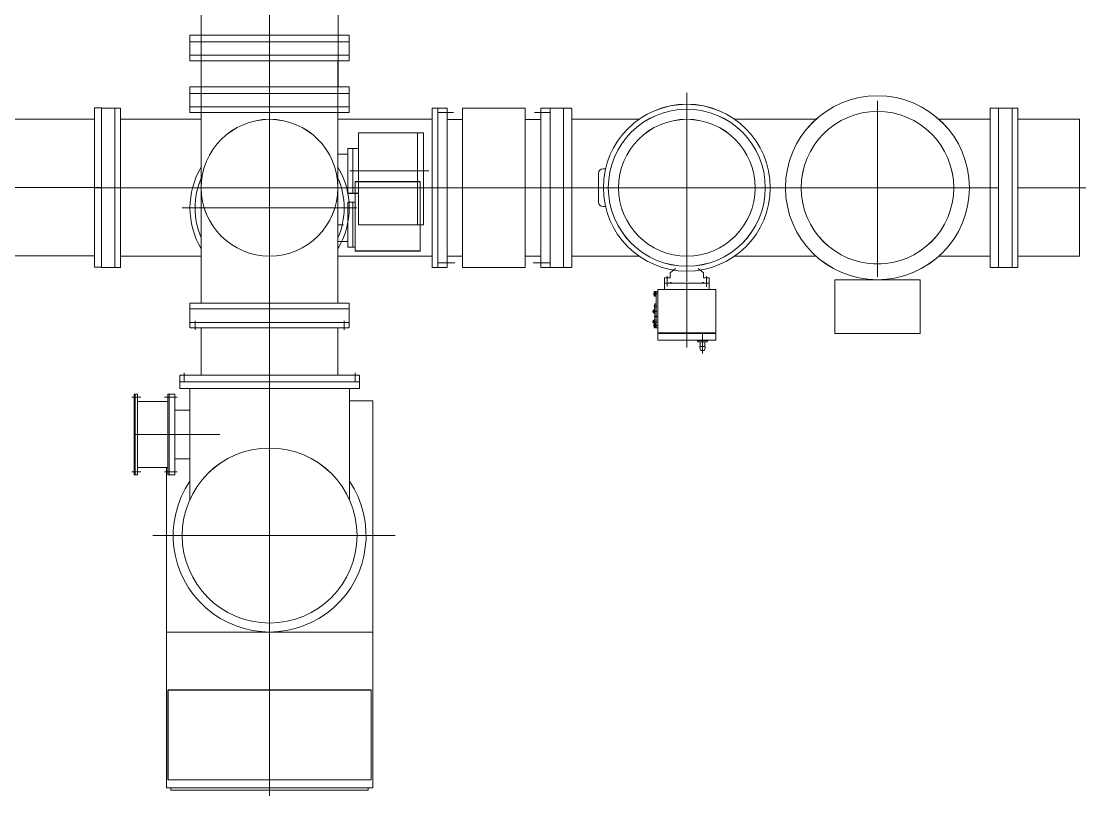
# Model space of a CAD drawing. Header units: millimetres. Extents: x 89978 to 501025, y -351975 to 835730.
# Drawn here: x 324545 to 329290, y -297641 to -294189 of the extents above; entities that cross this region are included whole.
import ezdxf

# ---------------------------------------------------------------- set-up
doc = ezdxf.new("R2010")
doc.units = ezdxf.units.MM
doc.header["$LTSCALE"] = 150
doc.layers.add('------00 Switch Gear_GIS', color=3, linetype='Continuous')

# ---------------------------------------------------------------- blocks, each defined once
blk = doc.blocks.new('X-1F-PLAN$0$GIS(2)')
at = {"layer": '------00 Switch Gear_GIS', "linetype": 'Continuous', "lineweight": 13}
for p, q in [((13878.3, 484.1), (13878.3, 6569.3)), ((13573.3, 5583.6), (13573.3, 3643.6)), ((14183.3, 5583.6), (14183.3, 3643.6)), ((13523.3, 3873.6), (13523.3, 3758.6)), ((13523.3, 3873.6), (14233.3, 3873.6)), ((14233.3, 3873.6), (14233.3, 3758.6)), ((13523.3, 3843.6), (14233.3, 3843.6)), ((13523.3, 3783.6), (14233.3, 3783.6)), ((13523.3, 3758.6), (14233.3, 3758.6)), ((13573.5, 2678.6), (13573.5, 3758.6)), ((14183.1, 2678.6), (14183.1, 3758.6)), ((13523.3, 3643.6), (14233.3, 3643.6)), ((13523.3, 3643.6), (13523.3, 3613.6)), ((13523.3, 3613.6), (14233.3, 3613.6)), ((13523.3, 3554.6), (13523.3, 3612.6)), ((14233.3, 3643.6), (14233.3, 3613.6)), ((14233.3, 3554.6), (14233.3, 3612.6)), ((15738.3, 2774.2), (15738.3, 3617.1)), ((16588.3, 2796.4), (16588.3, 3580.2)), ((13098.3, 3549.3), (13098.3, 2839.3)), ((13098.3, 3549.3), (13128.3, 3549.3)), ((13128.3, 2838.6), (13128.3, 3549.3)), ((13128.3, 3548.6), (13213.3, 3548.6)), ((13188.3, 2838.6), (13188.3, 3548.6)), ((13213.3, 2838.6), (13213.3, 3548.6)), ((13523.3, 3553.6), (13523.3, 3528.6)), ((13523.3, 3553.6), (14233.3, 3553.6)), ((13523.3, 3528.6), (14233.3, 3528.6)), ((14183.1, 2678.6), (14183.1, 3528.6)), ((14233.3, 3553.6), (14233.3, 3528.6)), ((14603.3, 2838.6), (14603.3, 3548.6)), ((14669.3, 3548.6), (14603.3, 3548.6)), ((14628.3, 2838.6), (14628.3, 3548.6)), ((14697.8, 3528.2), (14628.3, 3528.2)), ((14669.3, 2838.6), (14669.3, 3548.6)), ((14738.3, 3548.6), (14738.3, 2838.6)), ((14738.3, 3548.6), (15018.3, 3548.6)), ((15018.3, 3548.6), (15018.3, 2838.6)), ((15058.8, 3528.2), (15128.3, 3528.2)), ((15188.3, 3548.6), (15087.3, 3548.6)), ((15087.3, 2838.6), (15087.3, 3548.6)), ((15128.3, 2838.6), (15128.3, 3548.6)), ((15191.3, 3548.6), (15188.3, 3545.6)), ((15188.3, 3548.6), (15188.3, 2838.6)), ((15191.3, 3548.6), (15222.3, 3548.6)), ((15225.3, 3545.6), (15222.3, 3548.6)), ((15225.3, 3545.6), (15225.3, 3193.6)), ((17092.3, 3548.6), (17091.3, 3547.6)), ((17091.3, 3547.6), (17091.3, 2839.6)), ((17092.3, 3548.6), (17213.3, 3548.6)), ((17128.3, 2838.6), (17128.3, 3548.6)), ((17188.3, 3548.6), (17188.3, 2838.6)), ((17213.3, 2838.6), (17213.3, 3548.6)), ((12658.3, 3499.3), (13098.3, 3499.3)), ((13213.3, 3498.4), (13573.5, 3498.4)), ((14603.3, 3498.4), (14183.1, 3498.4)), ((14737.3, 3498), (14669.3, 3498)), ((15019.3, 3498), (15087.3, 3498)), ((15225.3, 3498.4), (15525.1, 3498.4)), ((15951.5, 3498.4), (16314.1, 3498.4)), ((16862.5, 3498.4), (17091.3, 3498.4)), ((17488.3, 3498.4), (17213.3, 3498.4)), ((17488.3, 2888.8), (17488.3, 3498.4)), ((14564.6, 3438.6), (14274.3, 3438.6)), ((14274.3, 3028.6), (14274.3, 3438.6)), ((14537.3, 3028.6), (14537.3, 3438.6)), ((14564.6, 3028.6), (14564.6, 3438.6)), ((14183.1, 3343.6), (14226.3, 3343.6)), ((14226.3, 3368.6), (14274.3, 3368.6)), ((14226.3, 3368.6), (14226.3, 3168.6)), ((14249.3, 3168.6), (14249.3, 3368.6)), ((15364.7, 3277.4), (15375.9, 3277.4)), ((14588.8, 3268.6), (14236.3, 3268.6)), ((15344.7, 3257.4), (15344.7, 3129.6)), ((13128.3, 3194.3), (12628.3, 3194.3)), ((13097.3, 3193.6), (17128.3, 3193.6)), ((14183.1, 3193.6), (14226.3, 3193.6)), ((14259.3, 3220.6), (14259.3, 2911.6)), ((14549.3, 3220.6), (14259.3, 3220.6)), ((14549.3, 3220.6), (14549.3, 2911.6)), ((15225.3, 3193.6), (15225.3, 2841.6)), ((17213.3, 3193.6), (17516.6, 3193.6)), ((14226.3, 3168.6), (14274.3, 3168.6)), ((13488.2, 3103.6), (14266.4, 3103.6)), ((14226.3, 3128.6), (14259.3, 3128.6)), ((14226.3, 3128.6), (14226.3, 2928.6)), ((14249.3, 3128.6), (14249.3, 2928.6)), ((15364.7, 3109.6), (15375.9, 3109.6)), ((14183.1, 3028.6), (14207.9, 3028.6)), ((14564.6, 3028.6), (14274.3, 3028.6)), ((14226.3, 2953.6), (14183.1, 2953.6)), ((14226.3, 2928.6), (14259.3, 2928.6)), ((14549.3, 2911.6), (14259.3, 2911.6)), ((12658.3, 2889.3), (13098.3, 2889.3)), ((13213.3, 2888.8), (13573.5, 2888.8)), ((14603.3, 2888.8), (14183.1, 2888.8)), ((14703.9, 2858.2), (14628.3, 2858.2)), ((14669.3, 2888.4), (14737.3, 2888.4)), ((15087.3, 2888.4), (15019.3, 2888.4)), ((15052.8, 2858.2), (15128.3, 2858.2)), ((15225.3, 2888.8), (15525, 2888.8)), ((15951.6, 2888.8), (16314.1, 2888.8)), ((16862.6, 2888.8), (17091.3, 2888.8)), ((17488.3, 2888.8), (17213.3, 2888.8)), ((13098.3, 2839.3), (13128.3, 2839.3)), ((13128.3, 2838.6), (13213.3, 2838.6)), ((14669.3, 2838.6), (14603.3, 2838.6)), ((14738.3, 2838.6), (15018.3, 2838.6)), ((15188.3, 2838.6), (15087.3, 2838.6)), ((15191.3, 2838.6), (15188.3, 2841.6)), ((15191.3, 2838.6), (15222.3, 2838.6)), ((15225.3, 2841.6), (15222.3, 2838.6)), ((15650.8, 2800), (15650.8, 2753.5)), ((15663.3, 2814.1), (15688.3, 2834.1)), ((15663.3, 2814.1), (15663.3, 2791.6)), ((15813.3, 2814.1), (15788.3, 2834.1)), ((15813.3, 2814.1), (15797.9, 2826.4)), ((15813.3, 2814.1), (15813.3, 2791.6)), ((15825.8, 2800), (15825.8, 2752.1)), ((17091.3, 2839.6), (17092.3, 2838.6)), ((17092.3, 2838.6), (17213.3, 2838.6)), ((15638.3, 2791.6), (15663.3, 2791.6)), ((15638.3, 2791.6), (15638.3, 2739.6)), ((15638.3, 2768.6), (15838.3, 2768.6)), ((15663.3, 2771), (15663.3, 2768.6)), ((15663.3, 2771), (15667.8, 2771)), ((15667.8, 2771), (15667.8, 2768.6)), ((15738.3, 2768.6), (15738.3, 2481.4)), ((15813.3, 2771), (15808.8, 2771)), ((15808.8, 2771), (15808.8, 2768.6)), ((15838.3, 2791.6), (15813.3, 2791.6)), ((15813.3, 2771), (15813.3, 2768.6)), ((15838.3, 2791.6), (15838.3, 2739.6)), ((16778.3, 2783.6), (16398.3, 2783.6)), ((16398.3, 2783.6), (16398.3, 2543.6)), ((16778.3, 2543.6), (16778.3, 2783.6)), ((15605.9, 2720.6), (15588.4, 2720.6)), ((15592.3, 2713.2), (15592.3, 2728)), ((15593.4, 2730.4), (15597.8, 2730.4)), ((15593.4, 2725.6), (15597.8, 2725.6)), ((15593.4, 2715.6), (15597.8, 2715.6)), ((15593.4, 2710.8), (15597.8, 2710.8)), ((15597.8, 2710.8), (15597.8, 2730.4)), ((15597.8, 2729.8), (15600.3, 2729.8)), ((15600.3, 2720.9), (15597.8, 2723.4)), ((15600.3, 2719.6), (15597.8, 2722.1)), ((15597.8, 2711.4), (15600.3, 2711.4)), ((15600.3, 2731.1), (15602.3, 2731.1)), ((15600.3, 2710.1), (15600.3, 2731.1)), ((15600.3, 2710.1), (15602.3, 2710.1)), ((15602.3, 2731.1), (15602.3, 2569.1)), ((15608.3, 2729.6), (15602.3, 2729.6)), ((15868.3, 2739.6), (15608.3, 2739.6)), ((15608.3, 2739.6), (15608.3, 2546.4)), ((15868.3, 2739.6), (15868.3, 2546.4)), ((13523.3, 2678.6), (14233.3, 2678.6)), ((13523.3, 2678.6), (13523.3, 2593.6)), ((14233.3, 2678.6), (14233.3, 2593.6)), ((15604.6, 2665.6), (15591.6, 2665.6)), ((15594.3, 2671.3), (15594.3, 2659.8)), ((15596.3, 2671.3), (15594.3, 2671.3)), ((15596.3, 2659.8), (15594.3, 2659.8)), ((15596.3, 2675.6), (15596.3, 2589.4)), ((15596.3, 2675.6), (15602.3, 2675.6)), ((15601.3, 2675.6), (15601.3, 2590.1)), ((13523.3, 2653.6), (14233.3, 2653.6)), ((15605.2, 2642.6), (15585, 2642.6)), ((15588.3, 2647.6), (15588.8, 2648.3)), ((15588.3, 2647.6), (15588.3, 2637.6)), ((15588.3, 2637.6), (15588.8, 2636.8)), ((15588.8, 2648.3), (15593.3, 2648.3)), ((15588.8, 2645.5), (15593.3, 2645.5)), ((15588.8, 2639.7), (15593.3, 2639.7)), ((15588.8, 2636.8), (15593.3, 2636.8)), ((15605.5, 2619.6), (15593.1, 2619.6)), ((15593.3, 2634.6), (15593.3, 2650.6)), ((15596.3, 2650.6), (15593.3, 2650.6)), ((15596.3, 2634.6), (15593.3, 2634.6)), ((15596.3, 2655.6), (15594.3, 2655.6)), ((15594.3, 2655.6), (15594.3, 2652.6)), ((15596.3, 2652.6), (15594.3, 2652.6)), ((15602.3, 2625.3), (15601.3, 2625.3)), ((15602.3, 2613.8), (15601.3, 2613.8)), ((13523.3, 2590.6), (13526.3, 2593.6)), ((13523.3, 2593.6), (14233.3, 2593.6)), ((13523.3, 2571.6), (13523.3, 2590.6)), ((13523.3, 2571.6), (13526.3, 2568.6)), ((13526.3, 2568.6), (14230.3, 2568.6)), ((13545.8, 2600.8), (13545.8, 2560.9)), ((13573.5, 2568.6), (13573.5, 2358.3)), ((14183.1, 2568.6), (14183.1, 2358.3)), ((14210.8, 2600.8), (14210.8, 2560.9)), ((14233.3, 2590.6), (14230.3, 2593.6)), ((14233.3, 2571.6), (14230.3, 2568.6)), ((14233.3, 2571.6), (14233.3, 2590.6)), ((15605, 2596.6), (15585, 2596.6)), ((15588.3, 2601.6), (15588.8, 2602.3)), ((15588.3, 2601.6), (15588.3, 2591.6)), ((15588.3, 2591.6), (15588.8, 2590.8)), ((15605.4, 2579.6), (15588.5, 2579.6)), ((15588.8, 2602.3), (15593.3, 2602.3)), ((15588.8, 2599.5), (15593.3, 2599.5)), ((15588.8, 2593.7), (15593.3, 2593.7)), ((15588.8, 2590.8), (15593.3, 2590.8)), ((15592.3, 2572.2), (15592.3, 2587)), ((15593.3, 2589.3), (15593.3, 2604.6)), ((15596.3, 2604.6), (15593.3, 2604.6)), ((15593.4, 2589.4), (15597.8, 2589.4)), ((15593.4, 2584.6), (15597.8, 2584.6)), ((15593.4, 2574.6), (15597.8, 2574.6)), ((15593.4, 2569.8), (15597.8, 2569.8)), ((15597.8, 2569.8), (15597.8, 2589.4)), ((15597.8, 2588.8), (15600.3, 2588.8)), ((15600.3, 2579.9), (15597.8, 2582.4)), ((15600.3, 2578.6), (15597.8, 2581.1)), ((15597.8, 2570.4), (15600.3, 2570.4)), ((15600.3, 2590.1), (15602.3, 2590.1)), ((15600.3, 2569.1), (15600.3, 2590.1)), ((15600.3, 2569.1), (15602.3, 2569.1)), ((15608.3, 2569.6), (15602.3, 2569.6)), ((15868.3, 2546.4), (15608.3, 2546.4)), ((15608.3, 2541.6), (15608.3, 2516.6)), ((15866.3, 2543.6), (15610.3, 2543.6)), ((15631.5, 2546.4), (15631.5, 2543.6)), ((15808.3, 2455.2), (15808.3, 2546.4)), ((15845.1, 2546.4), (15845.1, 2543.6)), ((15868.3, 2541.6), (15868.3, 2516.6)), ((16398.3, 2543.6), (16778.3, 2543.6)), ((15610.3, 2514.6), (15866.3, 2514.6)), ((15785.8, 2510.3), (15785.8, 2514.6)), ((15785.8, 2513), (15830.8, 2513)), ((15788.8, 2507.3), (15827.8, 2507.3)), ((15796.8, 2482.7), (15796.8, 2485.6)), ((15799.2, 2470.9), (15797, 2480.5)), ((15797.8, 2486.6), (15818.7, 2486.6)), ((15798.3, 2486.6), (15798.3, 2507.3)), ((15802.2, 2468.6), (15814.3, 2468.6)), ((15819.5, 2480.5), (15817.3, 2470.9)), ((15818.3, 2486.6), (15818.3, 2507.3)), ((15819.7, 2482.7), (15819.7, 2485.6)), ((15830.8, 2510.3), (15830.8, 2514.6)), ((13481.3, 2358.6), (13478.3, 2355.6)), ((13478.3, 2331.6), (13478.3, 2355.6)), ((13478.3, 2331.6), (13481.3, 2328.6)), ((13478.3, 2328.6), (13478.3, 2298.6)), ((13478.3, 2328.6), (14278.3, 2328.6)), ((13481.3, 2358.6), (14275.3, 2358.6)), ((13497.3, 2328.6), (13497.3, 2369.1)), ((14259.3, 2328.6), (14259.3, 2369.1)), ((14275.3, 2358.6), (14278.3, 2355.6)), ((14278.3, 2331.6), (14275.3, 2328.6)), ((14278.3, 2331.6), (14278.3, 2355.6)), ((14278.3, 2328.6), (14278.3, 2298.6)), ((13478.3, 2298.6), (14278.3, 2298.6)), ((13522.7, 2298.6), (13522.7, 1803.7)), ((14233.9, 2298.6), (14233.9, 1803.7)), ((13263.9, 2259.6), (13303.9, 2259.6)), ((13274.5, 1913.6), (13274.5, 2273.6)), ((13274.5, 2273.6), (13289, 2273.6)), ((13279, 1913.6), (13279, 2273.6)), ((13289, 1913.6), (13289, 2273.6)), ((13289, 2240.6), (13425, 2240.6)), ((13466, 2259.6), (13409.7, 2259.6)), ((13425, 1913.6), (13425, 2273.6)), ((13431, 2273.6), (13425, 2273.6)), ((13431, 1913.6), (13431, 2273.6)), ((13432.6, 2273.6), (13431, 2272)), ((13454.4, 2273.6), (13432.6, 2273.6)), ((13454.4, 2273.6), (13456, 2272)), ((13456, 1915.2), (13456, 2272)), ((14338.3, 2243.6), (14233.9, 2243.6)), ((14338.3, 519.6), (14338.3, 2243.6)), ((13522.7, 2201.7), (13456, 2201.7)), ((13278.6, 2093.6), (13656.2, 2093.6)), ((13289, 1946.6), (13425, 1946.6)), ((13418.3, 519.6), (13418.3, 1946.6)), ((13522.7, 1985.4), (13456, 1985.4)), ((13263.9, 1927.6), (13303.9, 1927.6)), ((13274.5, 1913.6), (13289, 1913.6)), ((13466, 1927.6), (13409.7, 1927.6)), ((13431, 1913.6), (13425, 1913.6)), ((13432.6, 1913.6), (13431, 1915.2)), ((13454.4, 1913.6), (13432.6, 1913.6)), ((13454.4, 1913.6), (13456, 1915.2)), ((14438.2, 1643.6), (13357.6, 1643.6)), ((14338.3, 1213.6), (13418.3, 1213.6)), ((14338.3, 519.6), (13418.3, 519.6)), ((13438.3, 508.6), (13438.3, 519.6)), ((14318.3, 508.6), (13438.3, 508.6)), ((14318.3, 508.6), (14318.3, 519.6))]:
    blk.add_line(p, q, dxfattribs=at)
at = {"layer": '------00 Switch Gear_GIS', "linetype": 'Continuous', "lineweight": 13, "flags": 128}
blk.add_lwpolyline([(14331.3, 555.1), (14331.3, 955.2), (13425.3, 955.2), (13425.3, 555.1)], close=True, dxfattribs=at)
at = {"layer": '------00 Switch Gear_GIS', "linetype": 'Continuous', "lineweight": 13}
for centre, radius in [((15738.3, 3193.6), 372), ((16588.3, 3193.6), 410), ((15738.3, 3193.6), 350), ((16588.3, 3193.6), 340), ((13878.3, 3193.6), 304.8), ((15738.3, 3193.6), 304.8), ((13878.3, 1643.6), 390)]:
    blk.add_circle(centre, radius, dxfattribs=at)
for centre, radius, start, end in [((13524.3, 3612.6), 1, 90, 180), ((13524.3, 3554.6), 1, 180, 270), ((15364.7, 3257.4), 20, 90, 180), ((15595.5, 2728), 3.19, 131.2669, 228.7331), ((14232.3, 2652.6), 1, 0, 90), ((15590.8, 2646.9), 2.51, 178.4932, 215.0433), ((15597.7, 2642.6), 9.39, 162.0926, 197.9074), ((15590.8, 2638.2), 2.51, 144.9567, 181.5068), ((15590.8, 2646.9), 2.51, 144.9567, 155.0433), ((15590.8, 2638.2), 2.51, 204.9567, 215.0433), ((15590.8, 2600.9), 2.51, 178.4932, 215.0433), ((15597.7, 2596.6), 9.39, 162.0926, 197.9074), ((15590.8, 2592.2), 2.51, 144.9567, 181.5068), ((15590.8, 2600.9), 2.51, 144.9567, 155.0433), ((15590.8, 2592.2), 2.51, 204.9567, 215.0433), ((15595.5, 2587), 3.19, 131.2669, 228.7331), ((15866.3, 2541.6), 2, 0, 90), ((15866.3, 2516.6), 2, 270, 0), ((15788.8, 2510.3), 3, 180, 270), ((15806.8, 2482.7), 10, 180, 192.9948), ((15802.2, 2471.6), 3, 192.9939, 270), ((15827.8, 2510.3), 3, 270, 0), ((13878.3, 1643.6), 430, 145.7894, 34.2106)]:
    blk.add_arc(centre, radius, start, end, dxfattribs=at)
at = {"layer": '------00 Switch Gear_GIS', "linetype": 'Continuous', "lineweight": 13, "extrusion": (0, 0, -1)}
for centre, radius, start, end in [((-14232.3, 3612.6), 1, 90, 180), ((-14232.3, 3554.6), 1, 180, 270), ((-13878.3, 3103.6), 355, 329.1588, 30.8412), ((-13878.3, 3103.6), 355, 149.1588, 210.8412), ((-13878.3, 3103.6), 332.5, 336.4471, 23.5529), ((-13878.3, 3103.6), 332.5, 156.4471, 203.5529), ((-15364.7, 3129.6), 20, 270, 0), ((-15604.4, 2720.6), 12, 335.4695, 24.5305), ((-15595.5, 2713.2), 3.19, 311.2669, 48.7331), ((-13524.3, 2652.6), 1, 0, 90), ((-15604.4, 2579.6), 12, 335.4695, 24.5305), ((-15595.5, 2572.2), 3.19, 311.2669, 48.7331), ((-15610.3, 2541.6), 2, 0, 90), ((-15610.3, 2516.6), 2, 270, 0), ((-15797.8, 2485.6), 1, 0, 90), ((-15814.3, 2471.6), 3, 192.9953, 270), ((-15818.7, 2485.6), 1, 90, 180), ((-15809.7, 2482.7), 10, 180, 192.9949)]:
    blk.add_arc(centre, radius, start, end, dxfattribs=at)

msp = doc.modelspace()

# ---------------------------------------------------------------- linework, layer by layer
at = {"layer": '------00 Switch Gear_GIS', "linetype": 'Continuous', "lineweight": 13}
for p, q in [((325652, -297640.5), (325652, -291555.3)), ((325347, -292541.1), (325347, -294481.1)), ((325957, -292541.1), (325957, -294481.1)), ((325297, -294251.1), (325297, -294366.1)), ((325297, -294251.1), (326007, -294251.1)), ((326007, -294251.1), (326007, -294366.1)), ((325297, -294281.1), (326007, -294281.1)), ((325297, -294341.1), (326007, -294341.1)), ((325297, -294366.1), (326007, -294366.1)), ((325347.2, -295446.1), (325347.2, -294366.1)), ((325956.8, -295446.1), (325956.8, -294366.1)), ((325297, -294481.1), (326007, -294481.1)), ((325297, -294481.1), (325297, -294511.1)), ((326007, -294481.1), (326007, -294511.1)), ((325297, -294511.1), (326007, -294511.1)), ((325297, -294570.1), (325297, -294512.1)), ((326007, -294570.1), (326007, -294512.1)), ((327512, -295350.4), (327512, -294507.5)), ((328362, -295328.3), (328362, -294544.4)), ((324872, -294575.3), (324872, -295285.3)), ((324872, -294575.3), (324902, -294575.3)), ((324902, -295286.1), (324902, -294575.3)), ((324902, -294576.1), (324987, -294576.1)), ((324962, -295286.1), (324962, -294576.1)), ((324987, -295286.1), (324987, -294576.1)), ((325297, -294571.1), (325297, -294596.1)), ((325297, -294571.1), (326007, -294571.1)), ((325297, -294596.1), (326007, -294596.1)), ((325956.8, -295446.1), (325956.8, -294596.1)), ((326007, -294571.1), (326007, -294596.1)), ((326377, -295286.1), (326377, -294576.1)), ((326443, -294576.1), (326377, -294576.1)), ((326402, -295286.1), (326402, -294576.1)), ((326471.5, -294596.5), (326402, -294596.5)), ((326443, -295286.1), (326443, -294576.1)), ((326512, -294576.1), (326512, -295286.1)), ((326512, -294576.1), (326792, -294576.1)), ((326792, -294576.1), (326792, -295286.1)), ((326832.5, -294596.5), (326902, -294596.5)), ((326962, -294576.1), (326861, -294576.1)), ((326861, -295286.1), (326861, -294576.1)), ((326902, -295286.1), (326902, -294576.1)), ((326965, -294576.1), (326962, -294579.1)), ((326962, -294576.1), (326962, -295286.1)), ((326965, -294576.1), (326996, -294576.1)), ((326999, -294579.1), (326996, -294576.1)), ((326999, -294579.1), (326999, -294931.1)), ((328866, -294576.1), (328865, -294577.1)), ((328865, -294577.1), (328865, -295285.1)), ((328866, -294576.1), (328987, -294576.1)), ((328902, -295286.1), (328902, -294576.1)), ((328962, -294576.1), (328962, -295286.1)), ((328987, -295286.1), (328987, -294576.1)), ((324432, -294625.3), (324872, -294625.3)), ((324987, -294626.3), (325347.2, -294626.3)), ((326377, -294626.3), (325956.8, -294626.3)), ((326511, -294626.7), (326443, -294626.7)), ((326793, -294626.7), (326861, -294626.7)), ((326999, -294626.2), (327298.8, -294626.2)), ((327725.2, -294626.2), (328087.8, -294626.2)), ((328636.2, -294626.2), (328865, -294626.2)), ((329262, -294626.3), (328987, -294626.3)), ((329262, -295235.9), (329262, -294626.3)), ((326338.3, -294686.1), (326048, -294686.1)), ((326048, -295096.1), (326048, -294686.1)), ((326311, -295096.1), (326311, -294686.1)), ((326338.3, -295096.1), (326338.3, -294686.1)), ((325956.8, -294781.1), (326000, -294781.1)), ((326000, -294756.1), (326048, -294756.1)), ((326000, -294756.1), (326000, -294956.1)), ((326023, -294956.1), (326023, -294756.1)), ((326362.5, -294856.1), (326009.9, -294856.1)), ((327118.4, -294867.2), (327118.4, -294995)), ((327138.4, -294847.2), (327149.6, -294847.2)), ((326033, -294904.1), (326033, -295213.1)), ((326323, -294904.1), (326033, -294904.1)), ((326323, -294904.1), (326323, -295213.1)), ((324902, -294930.3), (324402, -294930.3)), ((324871, -294931.1), (328902, -294931.1)), ((325956.8, -294931.1), (326000, -294931.1)), ((326000, -294956.1), (326048, -294956.1)), ((326999, -294931.1), (326999, -295283.1)), ((328987, -294931.1), (329290.3, -294931.1)), ((325261.9, -295021.1), (326040.1, -295021.1)), ((326000, -294996.1), (326033, -294996.1)), ((326000, -294996.1), (326000, -295196.1)), ((326023, -294996.1), (326023, -295196.1)), ((327138.4, -295015), (327149.6, -295015)), ((325956.8, -295096.1), (325981.5, -295096.1)), ((326338.3, -295096.1), (326048, -295096.1)), ((326000, -295171.1), (325956.8, -295171.1)), ((326000, -295196.1), (326033, -295196.1)), ((326323, -295213.1), (326033, -295213.1)), ((324432, -295235.3), (324872, -295235.3)), ((324987, -295235.9), (325347.2, -295235.9)), ((326377, -295235.9), (325956.8, -295235.9)), ((326443, -295236.3), (326511, -295236.3)), ((326861, -295236.3), (326793, -295236.3)), ((326999, -295235.8), (327298.7, -295235.8)), ((327725.3, -295235.8), (328087.7, -295235.8)), ((328636.3, -295235.8), (328865, -295235.8)), ((329262, -295235.9), (328987, -295235.9)), ((324872, -295285.3), (324902, -295285.3)), ((324902, -295286.1), (324987, -295286.1)), ((326443, -295286.1), (326377, -295286.1)), ((326477.6, -295266.5), (326402, -295266.5)), ((326512, -295286.1), (326792, -295286.1)), ((326826.4, -295266.5), (326902, -295266.5)), ((326962, -295286.1), (326861, -295286.1)), ((326965, -295286.1), (326962, -295283.1)), ((326965, -295286.1), (326996, -295286.1)), ((326999, -295283.1), (326996, -295286.1)), ((327437, -295310.6), (327462, -295290.6)), ((327587, -295310.6), (327562, -295290.6)), ((327587, -295310.6), (327571.6, -295298.3)), ((328865, -295285.1), (328866, -295286.1)), ((328866, -295286.1), (328987, -295286.1)), ((327412, -295333.1), (327437, -295333.1)), ((327412, -295333.1), (327412, -295385.1)), ((327412, -295356.1), (327612, -295356.1)), ((327424.5, -295324.6), (327424.5, -295371.1)), ((327437, -295310.6), (327437, -295333.1)), ((327437, -295353.7), (327437, -295356.1)), ((327437, -295353.7), (327441.5, -295353.7)), ((327441.5, -295353.7), (327441.5, -295356.1)), ((327512, -295356.1), (327512, -295643.3)), ((327587, -295353.7), (327582.5, -295353.7)), ((327582.5, -295353.7), (327582.5, -295356.1)), ((327587, -295310.6), (327587, -295333.1)), ((327612, -295333.1), (327587, -295333.1)), ((327587, -295353.7), (327587, -295356.1)), ((327599.5, -295324.6), (327599.5, -295372.6)), ((327612, -295333.1), (327612, -295385.1)), ((328552, -295341.1), (328172, -295341.1)), ((328172, -295341.1), (328172, -295581.1)), ((328552, -295581.1), (328552, -295341.1)), ((327379.6, -295404.1), (327362.1, -295404.1)), ((327366, -295411.5), (327366, -295396.7)), ((327367.1, -295394.3), (327371.5, -295394.3)), ((327367.1, -295399.1), (327371.5, -295399.1)), ((327371.5, -295413.9), (327371.5, -295394.3)), ((327371.5, -295394.9), (327374, -295394.9)), ((327374, -295403.7), (327371.5, -295401.2)), ((327374, -295405), (327371.5, -295402.5)), ((327374, -295393.6), (327376, -295393.6)), ((327374, -295414.6), (327374, -295393.6)), ((327376, -295393.6), (327376, -295555.6)), ((327382, -295395.1), (327376, -295395.1)), ((327642, -295385.1), (327382, -295385.1)), ((327382, -295385.1), (327382, -295578.3)), ((327642, -295385.1), (327642, -295578.3)), ((325297, -295446.1), (326007, -295446.1)), ((325297, -295446.1), (325297, -295531.1)), ((326007, -295446.1), (326007, -295531.1)), ((327367.1, -295409.1), (327371.5, -295409.1)), ((327367.1, -295413.9), (327371.5, -295413.9)), ((327370, -295449.1), (327370, -295535.3)), ((327370, -295449.1), (327376, -295449.1)), ((327371.5, -295413.3), (327374, -295413.3)), ((327374, -295414.6), (327376, -295414.6)), ((327375, -295449.1), (327375, -295534.6)), ((325297, -295471.1), (326007, -295471.1)), ((327378.9, -295482.1), (327358.7, -295482.1)), ((327362, -295477.1), (327362.5, -295476.3)), ((327362, -295477.1), (327362, -295487.1)), ((327362, -295487.1), (327362.5, -295487.9)), ((327362.5, -295476.3), (327367, -295476.3)), ((327362.5, -295479.2), (327367, -295479.2)), ((327362.5, -295485), (327367, -295485)), ((327362.5, -295487.9), (327367, -295487.9)), ((327378.2, -295459.1), (327365.2, -295459.1)), ((327367, -295490.1), (327367, -295474.1)), ((327370, -295474.1), (327367, -295474.1)), ((327370, -295490.1), (327367, -295490.1)), ((327368, -295453.3), (327368, -295464.8)), ((327370, -295453.3), (327368, -295453.3)), ((327370, -295464.8), (327368, -295464.8)), ((327370, -295469.1), (327368, -295469.1)), ((327368, -295469.1), (327368, -295472.1)), ((327370, -295472.1), (327368, -295472.1)), ((325297, -295534.1), (325300, -295531.1)), ((325297, -295531.1), (326007, -295531.1)), ((325297, -295553.1), (325297, -295534.1)), ((325319.5, -295523.8), (325319.5, -295563.8)), ((325984.5, -295523.8), (325984.5, -295563.8)), ((326007, -295534.1), (326004, -295531.1)), ((326007, -295553.1), (326007, -295534.1)), ((327378.7, -295528.1), (327358.7, -295528.1)), ((327362, -295523.1), (327362.5, -295522.3)), ((327362, -295523.1), (327362, -295533.1)), ((327362, -295533.1), (327362.5, -295533.9)), ((327379.1, -295545.1), (327362.1, -295545.1)), ((327362.5, -295522.3), (327367, -295522.3)), ((327362.5, -295525.2), (327367, -295525.2)), ((327362.5, -295531), (327367, -295531)), ((327362.5, -295533.9), (327367, -295533.9)), ((327366, -295552.5), (327366, -295537.7)), ((327379.2, -295505.1), (327366.8, -295505.1)), ((327367, -295535.4), (327367, -295520.1)), ((327370, -295520.1), (327367, -295520.1)), ((327367.1, -295535.3), (327371.5, -295535.3)), ((327367.1, -295540.1), (327371.5, -295540.1)), ((327371.5, -295554.9), (327371.5, -295535.3)), ((327371.5, -295535.9), (327374, -295535.9)), ((327374, -295544.7), (327371.5, -295542.2)), ((327374, -295546), (327371.5, -295543.5)), ((327374, -295534.6), (327376, -295534.6)), ((327374, -295555.6), (327374, -295534.6)), ((327376, -295499.3), (327375, -295499.3)), ((327376, -295510.8), (327375, -295510.8)), ((325297, -295553.1), (325300, -295556.1)), ((325300, -295556.1), (326004, -295556.1)), ((325347.2, -295556.1), (325347.2, -295766.4)), ((325956.8, -295556.1), (325956.8, -295766.4)), ((326007, -295553.1), (326004, -295556.1)), ((327367.1, -295550.1), (327371.5, -295550.1)), ((327367.1, -295554.9), (327371.5, -295554.9)), ((327371.5, -295554.3), (327374, -295554.3)), ((327374, -295555.6), (327376, -295555.6)), ((327382, -295555.1), (327376, -295555.1)), ((327642, -295578.3), (327382, -295578.3)), ((327382, -295583.1), (327382, -295608.1)), ((327640, -295581.1), (327384, -295581.1)), ((327405.2, -295578.3), (327405.2, -295581.1)), ((327582, -295669.4), (327582, -295578.3)), ((327618.8, -295578.3), (327618.8, -295581.1)), ((327642, -295583.1), (327642, -295608.1)), ((328172, -295581.1), (328552, -295581.1)), ((327384, -295610.1), (327640, -295610.1)), ((327559.5, -295614.4), (327559.5, -295610.1)), ((327559.5, -295611.7), (327604.5, -295611.7)), ((327562.5, -295617.4), (327601.5, -295617.4)), ((327570.4, -295641.9), (327570.4, -295639.1)), ((327571.4, -295638.1), (327592.4, -295638.1)), ((327572, -295638.1), (327572, -295617.4)), ((327592, -295638.1), (327592, -295617.4)), ((327593.4, -295641.9), (327593.4, -295639.1)), ((327604.5, -295614.4), (327604.5, -295610.1)), ((327572.9, -295653.8), (327570.7, -295644.2)), ((327575.8, -295656.1), (327588, -295656.1)), ((327593.1, -295644.2), (327590.9, -295653.8)), ((325255, -295766.1), (325252, -295769.1)), ((325252, -295793.1), (325252, -295769.1)), ((325255, -295766.1), (326049, -295766.1)), ((325271, -295796.1), (325271, -295755.5)), ((326033, -295796.1), (326033, -295755.5)), ((326049, -295766.1), (326052, -295769.1)), ((326052, -295793.1), (326052, -295769.1)), ((325252, -295793.1), (325255, -295796.1)), ((325252, -295796.1), (325252, -295826.1)), ((325252, -295796.1), (326052, -295796.1)), ((325252, -295826.1), (326052, -295826.1)), ((325296.4, -295826.1), (325296.4, -296320.9)), ((326007.6, -295826.1), (326007.6, -296320.9)), ((326052, -295793.1), (326049, -295796.1)), ((326052, -295796.1), (326052, -295826.1)), ((325037.6, -295865.1), (325077.6, -295865.1)), ((325048.2, -296211.1), (325048.2, -295851.1)), ((325048.2, -295851.1), (325062.7, -295851.1)), ((325052.7, -296211.1), (325052.7, -295851.1)), ((325062.7, -296211.1), (325062.7, -295851.1)), ((325239.7, -295865.1), (325183.4, -295865.1)), ((325198.7, -296211.1), (325198.7, -295851.1)), ((325204.7, -295851.1), (325198.7, -295851.1)), ((325204.7, -296211.1), (325204.7, -295851.1)), ((325206.3, -295851.1), (325204.7, -295852.7)), ((325228.1, -295851.1), (325206.3, -295851.1)), ((325228.1, -295851.1), (325229.7, -295852.7)), ((325229.7, -296209.5), (325229.7, -295852.7)), ((325062.7, -295884.1), (325198.7, -295884.1)), ((325296.4, -295922.9), (325229.7, -295922.9)), ((326112, -295881.1), (326007.6, -295881.1)), ((326112, -297605.1), (326112, -295881.1)), ((325052.3, -296031.1), (325429.9, -296031.1)), ((325296.4, -296139.2), (325229.7, -296139.2)), ((325037.6, -296197.1), (325077.6, -296197.1)), ((325062.7, -296178.1), (325198.7, -296178.1)), ((325239.7, -296197.1), (325183.4, -296197.1)), ((325192, -297605.1), (325192, -296178.1)), ((325206.3, -296211.1), (325204.7, -296209.5)), ((325228.1, -296211.1), (325229.7, -296209.5)), ((325048.2, -296211.1), (325062.7, -296211.1)), ((325204.7, -296211.1), (325198.7, -296211.1)), ((325228.1, -296211.1), (325206.3, -296211.1)), ((326211.9, -296481.1), (325131.2, -296481.1)), ((326112, -296911.1), (325192, -296911.1)), ((326112, -297605.1), (325192, -297605.1)), ((325212, -297616.1), (325212, -297605.1)), ((326092, -297616.1), (325212, -297616.1)), ((326092, -297616.1), (326092, -297605.1))]:
    msp.add_line(p, q, dxfattribs=at)
at = {"layer": '------00 Switch Gear_GIS', "linetype": 'Continuous', "lineweight": 13, "elevation": 0, "flags": 128}
msp.add_lwpolyline([(326104.9, -297569.5), (326104.9, -297169.5), (325198.9, -297169.5), (325198.9, -297569.5)], close=True, dxfattribs=at)
at = {"layer": '------00 Switch Gear_GIS', "linetype": 'Continuous', "lineweight": 13}
for centre, radius in [((328362, -294931.1), 410), ((327512, -294931.1), 372), ((327512, -294931.1), 350), ((328362, -294931.1), 340), ((325652, -294931.1), 304.8), ((327512, -294931.1), 304.8), ((325652, -296481.1), 390)]:
    msp.add_circle(centre, radius, dxfattribs=at)
for centre, radius, start, end in [((325298, -294512.1), 1, 90, 180), ((325298, -294570.1), 1, 180, 270), ((327138.4, -294867.2), 20, 90, 180), ((327369.2, -295396.7), 3.19, 131.2669, 228.7331), ((326006, -295472.1), 1, 0, 90), ((327364.5, -295477.8), 2.51, 178.4932, 215.0433), ((327371.4, -295482.1), 9.39, 162.0926, 197.9074), ((327364.5, -295486.4), 2.51, 144.9567, 181.5068), ((327364.5, -295477.8), 2.51, 144.9567, 155.0433), ((327364.5, -295486.4), 2.51, 204.9567, 215.0433), ((327364.5, -295523.8), 2.51, 178.4932, 215.0433), ((327371.4, -295528.1), 9.39, 162.0926, 197.9074), ((327364.5, -295532.4), 2.51, 144.9567, 181.5068), ((327364.5, -295523.8), 2.51, 144.9567, 155.0433), ((327364.5, -295532.4), 2.51, 204.9567, 215.0433), ((327369.2, -295537.7), 3.19, 131.2669, 228.7331), ((327640, -295583.1), 2, 0, 90), ((327562.5, -295614.4), 3, 180, 270), ((327601.5, -295614.4), 3, 270, 0), ((327640, -295608.1), 2, 270, 0), ((327580.4, -295641.9), 10, 180, 192.9948), ((327575.8, -295653.1), 3, 192.9939, 270), ((325652, -296481.1), 430, 145.7894, 34.2106)]:
    msp.add_arc(centre, radius, start, end, dxfattribs=at)
at = {"layer": '------00 Switch Gear_GIS', "linetype": 'Continuous', "lineweight": 13, "extrusion": (0, 0, -1)}
for centre, radius, start, end in [((-326006, -294512.1), 1, 90, 180), ((-326006, -294570.1), 1, 180, 270), ((-325652, -295021.1), 355, 329.1588, 30.8412), ((-325652, -295021.1), 355, 149.1588, 210.8412), ((-325652, -295021.1), 332.5, 336.4471, 23.5529), ((-325652, -295021.1), 332.5, 156.4471, 203.5529), ((-327138.4, -294995), 20, 270, 0), ((-327378, -295404.1), 12, 335.4695, 24.5305), ((-327369.2, -295411.5), 3.19, 311.2669, 48.7331), ((-325298, -295472.1), 1, 0, 90), ((-327378, -295545.1), 12, 335.4695, 24.5305), ((-327369.2, -295552.5), 3.19, 311.2669, 48.7331), ((-327384, -295583.1), 2, 0, 90), ((-327384, -295608.1), 2, 270, 0), ((-327571.4, -295639.1), 1, 0, 90), ((-327592.4, -295639.1), 1, 90, 180), ((-327588, -295653.1), 3, 192.9953, 270), ((-327583.4, -295641.9), 10, 180, 192.995)]:
    msp.add_arc(centre, radius, start, end, dxfattribs=at)

# ---------------------------------------------------------------- block references
at = {"layer": '------00 Switch Gear_GIS', "color": 3}
msp.add_blockref('X-1F-PLAN$0$GIS(2)', (311773.7, -298124.6), dxfattribs=at)

doc.saveas('drawing.dxf')
